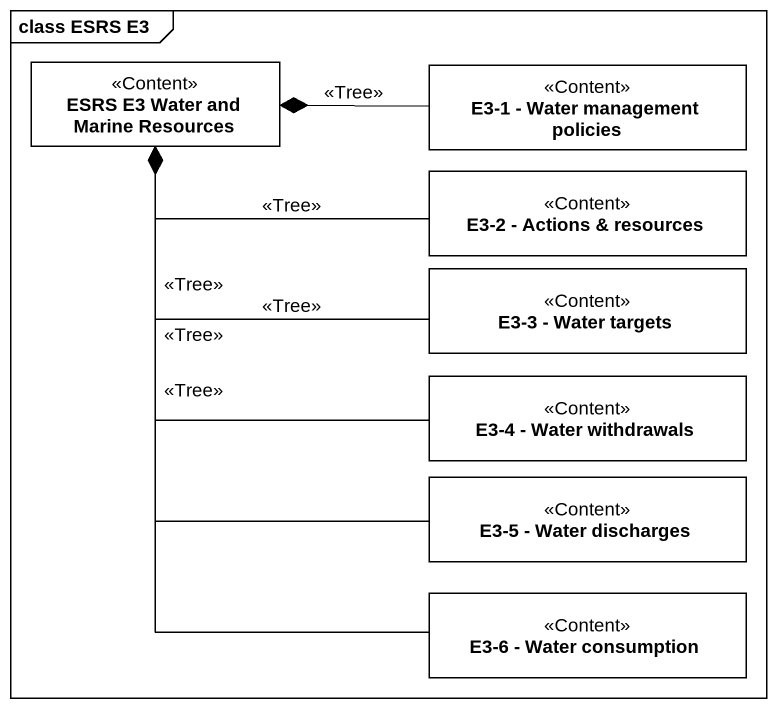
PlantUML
@startuml
mainframe class ESRS E3
hide circle
hide empty members
class "ESRS E3 Water and Marine Resources" as ESRS_E3_Water_and_Marine <<Content>>
class "E3-1 - Water management policies" as E3_1_Water_management <<Content>>
class "E3-2 - Actions & resources" as E3_2_Actions_resources <<Content>>
class "E3-3 - Water targets" as E3_3_Water_targets <<Content>>
class "E3-4 - Water withdrawals" as E3_4_Water_withdrawals <<Content>>
class "E3-5 - Water discharges" as E3_5_Water_discharges <<Content>>
class "E3-6 - Water consumption" as E3_6_Water_consumption <<Content>>
ESRS_E3_Water_and_Marine *-right- E3_1_Water_management : <<Tree>>
ESRS_E3_Water_and_Marine *-right- E3_2_Actions_resources : <<Tree>>
ESRS_E3_Water_and_Marine *-right- E3_3_Water_targets : <<Tree>>
ESRS_E3_Water_and_Marine *-- E3_4_Water_withdrawals : <<Tree>>
ESRS_E3_Water_and_Marine *-- E3_5_Water_discharges : <<Tree>>
ESRS_E3_Water_and_Marine *-- E3_6_Water_consumption : <<Tree>>
@enduml
